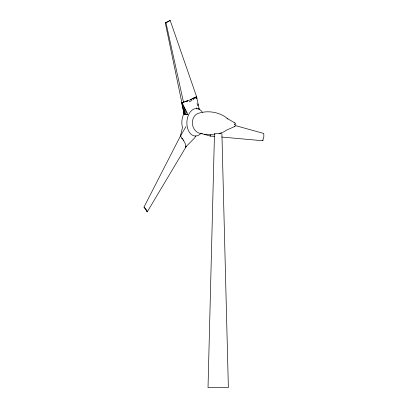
<?xml version="1.0" encoding="UTF-8"?>
<svg xmlns="http://www.w3.org/2000/svg" width="408" height="408" viewBox="0 0 408 408"><rect width="100%" height="100%" fill="white"/><g stroke="black" fill="none" stroke-linecap="round" stroke-linejoin="round"><path stroke-width="0.61" d="M187.833 114.388L184.253 114.225L184.411 107.636M214.481 133.717L208.019 387.6L228.368 387.6L221.906 133.717L214.608 133.717M196.508 98.144L196.615 96.757L170.172 20.4L165.286 22.858L181.83 102.546L186.084 101.368M196.529 97.864L196.615 96.773L190.24 99.848L185.472 101.572M234.554 124.889C234.855 124.063 234.712 125.572 234.304 124.323M221.692 137.057L262.783 140.734L262.869 140M210.462 135.048L210.196 136.012M186.033 126.5L180.464 135.961C182.595 139.409 186.094 142.938 185.905 147.069L147.283 211.803L143.993 207.07L180.464 135.961L182.422 127.704M186.976 112.7L184.253 114.225L185.268 109.324M235.645 125.593L235.804 124.256L235.299 123.185L227.001 118.34L227.95 118.947C221.641 113.46 213.139 111.206 204.872 111.935C201.226 112.669 196.743 112.741 194.417 116.153C189.649 122.92 193.565 133.411 202.302 133.793M262.783 140.734L263.874 136.364L263.767 133.467L235.717 125.674M193.28 99.853L194.285 97.869M147.456 211.839L146.584 209.977L143.993 207.07M183.901 102.092L181.688 102.536L184.253 114.225L186.119 111.012M180.55 136.165L181.04 134.987M195.901 135.798L194.596 137.96L185.885 146.778M183.626 140.847L182.978 139.75M185.446 147.217L185.905 147.069M182.662 102.474L182.866 102.316L182.335 102.423M170.172 20.4L167.79 21.93L165.296 22.889M194.065 98.002L192.892 98.552M185.813 101.572L187.328 101.021L187.073 100.939M165.964 22.736L183.513 102.275L184.09 102.107M197.334 105.493L198.298 104.927L196.952 103.77M165.311 22.823L165.888 22.486M182.024 102.556L187.848 114.413L184.09 114.215L181.688 102.536L182.254 102.469M184.997 101.832L185.66 101.623M195.723 98.588L196.865 97.966L196.615 96.773L195.876 97.048L196.615 96.757L199.267 109.655M191.245 99.312L190.24 99.848L194.019 97.991M183.513 102.275L183.875 102.087M191.984 100.485L189.23 101.75M234.916 126.414L226.634 130.106L223.237 132.126L219.193 133.498M193.769 98.139L194.167 98.022M234.421 123.012L234.727 122.951M214.985 134.538L213.542 134.829L204.184 134.171M191.316 99.292L191.632 99.236M186.884 101.067L187.328 101.021M214.741 136.435L210.314 136.037L200.629 133.345M195.131 97.339L195.417 97.39M187.094 100.924L187.369 101.006M181.83 138.098L182.259 138.669M182.238 138.562L182.06 138.358L182.218 138.618M146.666 211.089L147.186 211.732M180.464 135.961L180.708 136.527M182.106 102.556L182.702 104.264M196.544 107.855L196.748 109.002M183.554 105.953L184.253 114.225M210.263 135.155L210.314 136.037L210.293 135.716M182.407 127.434A13.765 9.037 -86.9 0 1 183.901 113.776M201.175 133.1A13.765 9.037 -86.9 0 1 188.833 131.351A13.765 9.037 -86.9 0 1 189.924 112.429A13.765 9.037 -86.9 0 1 202.378 112.195M235.202 126.235A1.765 1.158 -86.9 0 1 234.32 126.414M198.028 108.946L199.022 108.441L198.028 108.946M186.028 146.666L185.768 146.309L186.028 146.666"/></g></svg>
